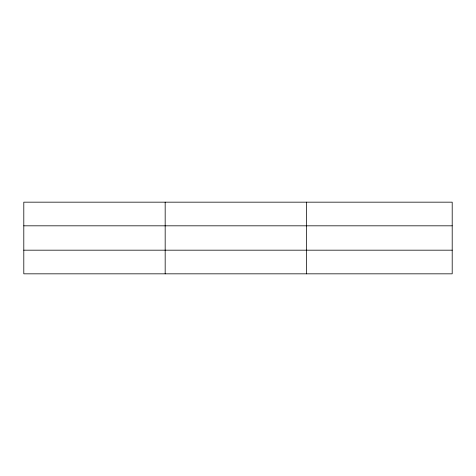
<?xml version="1.0" encoding="UTF-8"?>
<svg xmlns="http://www.w3.org/2000/svg" width="476" height="476" viewBox="0 0 476 476"><rect width="100%" height="100%" fill="white"/><g stroke="black" fill="none" stroke-linecap="round" stroke-linejoin="round"><path stroke-width="0.71" d="M165.172 273.831L165.172 202.169M306.544 273.831L306.544 202.169M452.2 225.82L452.2 202.169L23.8 202.169L23.8 273.831L452.2 273.831L452.2 225.82L23.8 225.82M23.8 250.18L452.2 250.18"/></g></svg>
